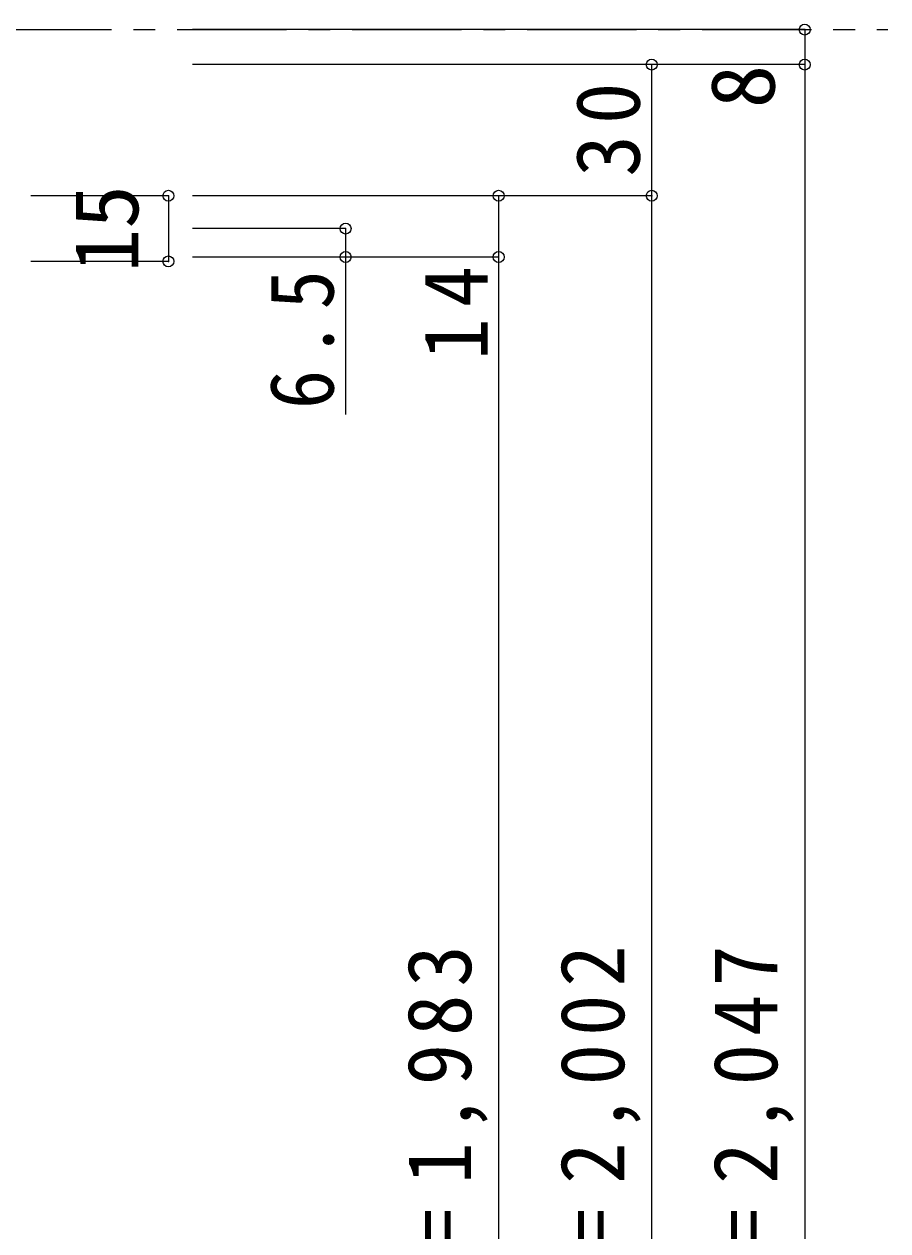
# Model space of a CAD drawing. Units: millimetres at full size, sheet at 1:5; some dimension numbers follow another scale. Extents: x -973 to 977, y -718 to 696.
# Drawn here: x -600.8 to -403.3, y -330.8 to -54.9 of the extents above; entities that cross this region are included whole.
import ezdxf
from ezdxf.enums import TextEntityAlignment as Align

# ---------------------------------------------------------------- set-up
doc = ezdxf.new("R2010")
doc.units = ezdxf.units.MM
doc.header["$LTSCALE"] = 5
doc.header["$PDMODE"] = 32
doc.header["$PDSIZE"] = 2.5
doc.linetypes.add('CHAIN1', pattern=[8, 5, -1, 1, -1])
doc.layers.add('0-1_通り芯', color=4, linetype='CHAIN1')
doc.layers.add('0-B_寸法', color=7, linetype='Continuous')
doc.styles.add('ＭＳ ゴシック', font='')
doc.styles.get('ＭＳ ゴシック').set_extended_font_data('MS Gothic')

msp = doc.modelspace()

# ---------------------------------------------------------------- linework, layer by layer
at = {"layer": '0-1_通り芯'}
msp.add_line((-805.847, -56.151), (-403.347, -56.151), dxfattribs=at)
at = {"layer": '0-B_寸法', "color": 4}
for p, q in [((-422.347, -56.151), (-562.347, -56.151)), ((-422.347, -56.151), (-422.347, -64.151)), ((-422.347, -64.151), (-562.347, -64.151)), ((-457.347, -567.5), (-457.347, -64.151)), ((-422.347, -64.151), (-422.347, -555.5)), ((-567.847, -94.151), (-599.347, -94.151)), ((-567.847, -94.151), (-567.847, -109.151)), ((-457.347, -94.151), (-562.347, -94.151)), ((-492.347, -94.151), (-492.347, -547.5)), ((-527.347, -101.651), (-562.347, -101.651)), ((-527.347, -101.651), (-527.347, -144.151)), ((-567.847, -109.151), (-599.347, -109.151)), ((-492.347, -108.151), (-562.347, -108.151))]:
    msp.add_line(p, q, dxfattribs=at)
at = {"layer": '0-B_寸法'}
for p in [(-422.347, -56.151), (-457.347, -64.151), (-422.347, -64.151), (-567.847, -94.151), (-492.347, -94.151), (-457.347, -94.151), (-527.347, -101.651), (-527.347, -108.151), (-492.347, -108.151), (-567.847, -109.151)]:
    msp.add_point(p, dxfattribs=at)

# ---------------------------------------------------------------- texts
at = {"layer": '0-B_寸法', "style": 'ＭＳ ゴシック'}
for s, p in [('8', (-424.847, -74.151)), ('15', (-570.347, -111.651))]:
    msp.add_text(s, height=14.66, rotation=90, dxfattribs=at).set_placement(p, align=Align.BOTTOM_LEFT)
at = {"layer": '0-B_寸法', "char_height": 14.66, "attachment_point": 7, "rotation": 90, "style": 'ＭＳ ゴシック'}
for s, insert in [('\\T1.27;\\W0.95;30', (-459.847, -89.776)), ('\\T1.27;\\W0.9;6.5', (-529.847, -142.93)), ('\\T1.27;\\W0.95;14', (-494.847, -131.68)), ('\\T1.19;\\W0.95;ＤＨ＝1,983', (-494.847, -387.901)), ('\\T1.19;\\W0.95;枠内＝2,002', (-459.847, -387.901)), ('\\T1.19;\\W0.95;枠外＝2,047', (-424.847, -387.901))]:
    msp.add_mtext(s, dxfattribs=dict(at, insert=insert))

doc.saveas('drawing.dxf')
